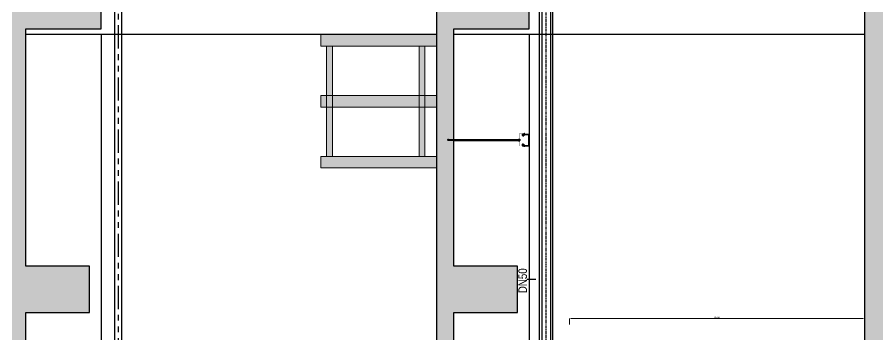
# Model space of a CAD drawing. Header units: millimetres. Extents: x -379292 to 1221486, y 92049 to 447512.
# Drawn here: x -33149 to -25709, y 229727 to 232469 of the extents above; entities that cross this region are included whole.
import ezdxf
from ezdxf.enums import TextEntityAlignment as Align

# ---------------------------------------------------------------- set-up
doc = ezdxf.new("R2010")
doc.units = ezdxf.units.MM
doc.linetypes.add('ACISOTGB', pattern=[9, 4, -1, 1, -1, 1, -1])
doc.linetypes.add('SOGUKSU1', pattern=[72, 60, -6, 0, -6])
for name, color, linetype, lineweight in [('---OLCIU', 7, 'Continuous', 9), ('05_VIEW 1', 8, 'Continuous', 9), ('1-MIMARI', 8, 'Continuous', 9), ('1-YANGIN BORUSU-3', 1, 'SOGUKSU1', 30), ('e_kesit_cizgisi', 7, 'Continuous', 9)]:
    doc.layers.add(name, color=color, linetype=linetype, lineweight=lineweight)
for name, color, linetype in [('05_CONCRETE', 6, 'Continuous'), ('05_CONCRETE VIEW', 142, 'Continuous'), ('05_HATCH CONCRETE', 141, 'Continuous'), ('E-CT-TEXT', 7, 'Continuous'), ('M_YANGIN_SPR_ CAP', 7, 'Continuous'), ('OZD_TAVA', 50, 'Continuous')]:
    doc.layers.add(name, color=color, linetype=linetype)
doc.styles.add('DIM', font='arial.ttf')
doc.styles.add('DOA.ARIAL', font='arial.ttf')
doc.dimstyles.new('PRK 1-100', dxfattribs={"dimscale": 100, "dimtxt": 2.5, "dimasz": 1, "dimexe": 0.5, "dimexo": 1, "dimgap": 0.5, "dimtad": 1, "dimdec": 1, "dimzin": 9, "dimdsep": 46, "dimtxsty": 'DIM', "dimblk": 'ARCHTICK', "dimcen": 1.5, "dimdle": 0.5, "dimclrd": 256, "dimclre": 256, "dimclrt": 3, "dimadec": 8, "dimazin": 2, "dimtp": 0.1, "dimtm": 0.1, "dimtfac": 0.71, "dimtdec": 1, "dimtmove": 2, "dimatfit": 3, "dimfxl": 50, "dimfxlon": 1, "dimlwd": -1, "dimlwe": -1, "dimarcsym": 1})

# ---------------------------------------------------------------- blocks, each defined once
blk = doc.blocks.new('202_KorkulukGorDikme')
at = {"ltscale": 25}
h = blk.add_hatch(color=253, dxfattribs=at)
h.dxf.hatch_style = 1
h.paths.add_polyline_path([(-50, 0), (-50, 1000), (50, 1000), (50, 0)])
at = {"color": 0, "linetype": 'ByBlock', "ltscale": 25}
blk.add_lwpolyline([(-50, 0), (-50, 1000), (50, 1000), (50, 0)], close=True, dxfattribs=at)
blk = doc.blocks.new('*U1079')
at = {"ltscale": 25}
h = blk.add_hatch(color=253, dxfattribs=at)
h.dxf.hatch_style = 1
h.paths.add_polyline_path([(100, 950), (1051.1, 950), (1051.1, 900), (100, 900)])
h = blk.add_hatch(color=253, dxfattribs=at)
h.dxf.hatch_style = 1
h.paths.add_polyline_path([(100, 150), (1051.1, 150), (1051.1, 100), (100, 100)])
at = {"color": 0, "linetype": 'ByBlock', "ltscale": 25}
for points in [[(100, 950), (1051.1, 950), (1051.1, 900), (100, 900)], [(100, 150), (1051.1, 150), (1051.1, 100), (100, 100)]]:
    blk.add_lwpolyline(points, close=True, dxfattribs=at)
at = {"color": 0}
blk.add_lwpolyline([(100, 900), (1051.1, 900), (1051.1, 150), (100, 150)], close=True, dxfattribs=at)
at = {"ltscale": 25}
for p in [(50, 0), (575.6, 0), (1101.1, 0)]:
    blk.add_blockref('202_KorkulukGorDikme', p, dxfattribs=at)
blk = doc.blocks.new('A$C6a8db8d0')
at = {"layer": '05_HATCH CONCRETE', "ltscale": 25}
h = blk.add_hatch(dxfattribs=at)
h.set_pattern_fill('ANSI33', color=256, scale=1.5, angle=180, style=0)
h.set_pattern_definition([(225, (-88179.537, -273658.197), (6.7351921, -6.7351921), []), (225, (-88186.273, -273658.197), (6.7351921, -6.7351921), [4.7625, -2.38125])])
h.paths.add_polyline_path([(5815, 1180), (5795, 1180), (5795, 1160), (-1895, 1160), (-1895, 1080), (-1845, 1080), (-1845, 1145), (-1635, 1145), (-1635, 1090), (-1595, 1090), (-1595, 1145), (-1335, 1145), (-1335, 1090), (-1295, 1090), (-1295, 1145), (-1090, 1145), (-1090, 1080), (-1040, 1080), (-1040, 1145), (-835, 1145), (-835, 1090), (-795, 1090), (-795, 1145), (-535, 1145), (-535, 1090), (-495, 1090), (-495, 1145), (-290, 1145), (-290, 1080), (-240, 1080), (-240, 1145), (-35, 1145), (-35, 1090), (5, 1090), (5, 1145), (265, 1145), (265, 1090), (305, 1090), (305, 1145), (510, 1145), (510, 1080), (560, 1080), (560, 1145), (765, 1145), (765, 1090), (805, 1090), (805, 1145), (1065, 1145), (1065, 1090), (1105, 1090), (1105, 1145), (1310, 1145), (1310, 1080), (1360, 1080), (1360, 1145), (1565, 1145), (1565, 1090), (1605, 1090), (1605, 1145), (1865, 1145), (1865, 1090), (1905, 1090), (1905, 1145), (2110, 1145), (2110, 1080), (2160, 1080), (2160, 1145), (2365, 1145), (2365, 1090), (2405, 1090), (2405, 1145), (2665, 1145), (2665, 1090), (2705, 1090), (2705, 1145), (2910, 1145), (2910, 1080), (2960, 1080), (2960, 1145), (3165, 1145), (3165, 1090), (3205, 1090), (3205, 1145), (3465, 1145), (3465, 1090), (3505, 1090), (3505, 1145), (3710, 1145), (3710, 1080), (3760, 1080), (3760, 1145), (3965, 1145), (3965, 1090), (4005, 1090), (4005, 1145), (4265, 1145), (4265, 1090), (4305, 1090), (4305, 1145), (4510, 1145), (4510, 1080), (4560, 1080), (4560, 1145), (4765, 1145), (4765, 1090), (4805, 1090), (4805, 1145), (5065, 1145), (5065, 1090), (5105, 1090), (5105, 1145), (5310, 1145), (5310, 1080), (5360, 1080), (5360, 1145), (5540, 1145), (5540, 1090), (5580, 1090), (5580, 1145), (5765, 1145), (5765, 1080), (5815, 1080)])
at = {"layer": '05_HATCH CONCRETE', "ltscale": 25, "transparency": 33554671}
h = blk.add_hatch(dxfattribs=at)
h.set_pattern_fill('ANSI33', color=256, scale=1.5, angle=180)
h.set_pattern_definition([(225, (-8686.666, 32930.851), (6.735192, -6.735192), []), (225, (-8693.402, 32930.851), (6.735192, -6.735192), [4.7625, -2.38125])])
h.paths.add_polyline_path([(-8675, 790), (-8675, 420), (-8725, 420), (-8725, 370), (9165, 370), (9165, 420), (9115, 420), (9115, 810), (9095, 810), (9095, 790), (5815, 790), (5815, 810), (5795, 810), (5795, 790), (-1895, 790), (-1895, 710), (-1845, 710), (-1845, 775), (-1635, 775), (-1635, 720), (-1595, 720), (-1595, 775), (-1335, 775), (-1335, 720), (-1295, 720), (-1295, 775), (-1090, 775), (-1090, 710), (-1040, 710), (-1040, 775), (-835, 775), (-835, 720), (-795, 720), (-795, 775), (-535, 775), (-535, 720), (-495, 720), (-495, 775), (-290, 775), (-290, 710), (-240, 710), (-240, 775), (-35, 775), (-35, 720), (5, 720), (5, 775), (265, 775), (265, 720), (305, 720), (305, 775), (510, 775), (510, 710), (560, 710), (560, 775), (765, 775), (765, 720), (805, 720), (805, 775), (1065, 775), (1065, 720), (1105, 720), (1105, 775), (1310, 775), (1310, 710), (1360, 710), (1360, 775), (1565, 775), (1565, 720), (1605, 720), (1605, 775), (1865, 775), (1865, 720), (1905, 720), (1905, 775), (2110, 775), (2110, 710), (2160, 710), (2160, 775), (2365, 775), (2365, 720), (2405, 720), (2405, 775), (2665, 775), (2665, 720), (2705, 720), (2705, 775), (2910, 775), (2910, 710), (2960, 710), (2960, 775), (3165, 775), (3165, 720), (3205, 720), (3205, 775), (3465, 775), (3465, 720), (3505, 720), (3505, 775), (3710, 775), (3710, 710), (3760, 710), (3760, 775), (3965, 775), (3965, 720), (4005, 720), (4005, 775), (4265, 775), (4265, 720), (4305, 720), (4305, 775), (4510, 775), (4510, 710), (4560, 710), (4560, 775), (4765, 775), (4765, 720), (4805, 720), (4805, 775), (5065, 775), (5065, 720), (5105, 720), (5105, 775), (5310, 775), (5310, 710), (5360, 710), (5360, 775), (5540, 775), (5540, 720), (5580, 720), (5580, 775), (5760, 775), (5760, 710), (5810, 710), (5810, 775), (6110, 775), (6110, 710), (6160, 710), (6160, 775), (6365, 775), (6365, 720), (6405, 720), (6405, 775), (6665, 775), (6665, 720), (6705, 720), (6705, 775), (6910, 775), (6910, 710), (6960, 710), (6960, 775), (7165, 775), (7165, 720), (7205, 720), (7205, 775), (7465, 775), (7465, 720), (7505, 720), (7505, 775), (7710, 775), (7710, 710), (7760, 710), (7760, 775), (7965, 775), (7965, 720), (8005, 720), (8005, 775), (8265, 775), (8265, 720), (8305, 720), (8305, 775), (8510, 775), (8510, 710), (8560, 710), (8560, 775), (8790, 775), (8790, 720), (8830, 720), (8830, 775), (9085, 775), (9085, 420), (-8645, 420), (-8645, 775), (-8270, 775), (-8270, 710), (-8220, 710), (-8220, 775), (-8015, 775), (-8015, 720), (-7975, 720), (-7975, 775), (-7715, 775), (-7715, 720), (-7675, 720), (-7675, 775), (-7470, 775), (-7470, 710), (-7420, 710), (-7420, 775), (-7215, 775), (-7215, 720), (-7175, 720), (-7175, 775), (-6915, 775), (-6915, 720), (-6875, 720), (-6875, 775), (-6670, 775), (-6670, 710), (-6620, 710), (-6620, 775), (-6415, 775), (-6415, 720), (-6375, 720), (-6375, 775), (-6115, 775), (-6115, 720), (-6075, 720), (-6075, 775), (-5870, 775), (-5870, 710), (-5820, 710), (-5820, 775), (-5615, 775), (-5615, 720), (-5575, 720), (-5575, 775), (-5315, 775), (-5315, 720), (-5275, 720), (-5275, 775), (-5070, 775), (-5070, 710), (-5020, 710), (-5020, 775), (-4815, 775), (-4815, 720), (-4775, 720), (-4775, 775), (-4515, 775), (-4515, 720), (-4475, 720), (-4475, 775), (-4270, 775), (-4270, 710), (-4220, 710), (-4220, 775), (-4015, 775), (-4015, 720), (-3975, 720), (-3975, 775), (-3715, 775), (-3715, 720), (-3675, 720), (-3675, 775), (-3470, 775), (-3470, 710), (-3420, 710), (-3420, 775), (-3215, 775), (-3215, 720), (-3175, 720), (-3175, 775), (-2915, 775), (-2915, 720), (-2875, 720), (-2875, 775), (-2670, 775), (-2670, 710), (-2620, 710), (-2620, 775), (-2435, 775), (-2435, 720), (-2395, 720), (-2395, 775), (-2175, 775), (-2175, 720), (-2135, 720), (-2135, 775), (-1955, 775), (-1955, 710), (-1905, 710), (-1905, 790)])
at = {"layer": '05_CONCRETE'}
for points in [[(3505, 1145), (3710, 1145), (3710, 1080), (3760, 1080), (3760, 1145), (3965, 1145), (3965, 1090), (4005, 1090), (4005, 1145), (4265, 1145), (4265, 1090), (4305, 1090), (4305, 1145), (4510, 1145), (4510, 1080), (4560, 1080)], [(-8725, 370), (9165, 370), (9165, 420), (9115, 420), (9115, 810), (9095, 810), (9095, 790), (5815, 790), (5815, 810), (5795, 810), (5795, 790), (-1895, 790)], [(3505, 775), (3710, 775), (3710, 710), (3760, 710), (3760, 775), (3965, 775), (3965, 720), (4005, 720), (4005, 775), (4265, 775), (4265, 720), (4305, 720), (4305, 775), (4510, 775), (4510, 710), (4560, 710)], [(9085, 420), (-8645, 420)]]:
    blk.add_lwpolyline(points, dxfattribs=at)
at = {"layer": '05_CONCRETE VIEW', "ltscale": 20, "flags": 128}
for points in [[(4505, 790), (4505, 1145)], [(4505, 1080), (3765, 1080)], [(4505, 420), (4505, 775)], [(4505, 710), (3765, 710)]]:
    blk.add_lwpolyline(points, dxfattribs=at)
at = {"layer": '05_VIEW 1', "ltscale": 25, "xscale": -0.1, "yscale": 0.1, "zscale": 0.1}
blk.add_blockref('*U1079', (4505, 790), dxfattribs=at)
blk = doc.blocks.new('smn')
for p, q in [((-0.8, 0.55), (-0.65, 0.64)), ((-0.8, 0.55), (-0.8, 0.09)), ((-0.8, 0.09), (-0.65, 0)), ((0.65, 0.64), (-0.65, 0.64)), ((0.65, 0), (-0.65, 0)), ((-0.4, 0.55), (-0.4, 0.09)), ((0.4, 0.55), (0.4, 0.09)), ((0.8, 0.55), (0.65, 0.64)), ((0.8, 0.09), (0.65, 0)), ((0.8, 0.55), (0.8, 0.09))]:
    blk.add_line(p, q)
for centre, radius, start, end in [((-0.65, 0.24), 0.404, 51.78679, 90), ((-0.65, 0.4), 0.404, 270, 308.21321), ((0, -0.33), 0.967, 65.5673, 114.4327), ((0, 0.97), 0.967, 245.5673, 294.4327), ((0.65, 0.24), 0.404, 90, 128.21321), ((0.65, 0.4), 0.404, 231.78679, 270)]:
    blk.add_arc(centre, radius, start, end)
blk = doc.blocks.new('A$C23387eba')
h = blk.add_hatch()
h.set_pattern_fill('ANSI31', color=241, scale=1500, style=0)
h.set_pattern_definition([(315, (-421266.87, 1258294.907), (10.60660172, 10.60660172), [])])
h.paths.add_polyline_path([(44, 395), (64, 506), (57, 516), (53, 516), (32, 396), (32, 68), (44, 68)])
h.paths.add_polyline_path([(-44, 68), (-32, 68), (-32, 396), (-53, 516), (-57, 516), (-64, 506), (-44, 395)])
h = blk.add_hatch()
h.set_pattern_fill('ANSI31', color=241, scale=1000, angle=90, style=0)
h.set_pattern_definition([(45, (-421266.87, 1258294.907), (-7.07106781, 7.07106781), [])])
edge = h.paths.add_edge_path()
edge.add_line((-26, 496), (-35, 496))
edge.add_ellipse((-35, 484), major_axis=(-8.49, 8.49), ratio=1, start_angle=-44.99996, end_angle=55.00004)
edge.add_line((-47, 482), (-41, 446))
edge.add_ellipse((-29, 448), major_axis=(8.49, 8.49), ratio=1, start_angle=145.00004, end_angle=225.00004)
edge.add_line((-29, 436), (-26, 436))
edge.add_line((-26, 436), (-26, 496))
edge = h.paths.add_edge_path()
edge.add_line((26, 496), (35, 496))
edge.add_ellipse((35, 484), major_axis=(8.49, 8.49), ratio=1, start_angle=305.00004, end_angle=405.00004, ccw=False)
edge.add_line((47, 482), (41, 446))
edge.add_ellipse((29, 448), major_axis=(-8.49, 8.49), ratio=1, start_angle=135.00004, end_angle=215.00004, ccw=False)
edge.add_line((29, 436), (26, 436))
edge.add_line((26, 436), (26, 496))
at = {"color": 241}
for p, q in [((-64, 506, 996), (-57, 516, 996)), ((-44, 395, 996), (-64, 506, 996)), ((-57, 516, 996), (-32, 516, 996)), ((-32, 396, 996), (-53, 516, 996)), ((-41, 446, 996), (-47, 482, 996)), ((-44, 68, 996), (-44, 395, 996)), ((-26, 68, 996), (-44, 68, 996)), ((-26, 68, 996), (-44, 68, 996)), ((-35, 496, 996), (35, 496, 996)), ((-32, 530, 996), (-26, 536, 996)), ((-32, 496, 996), (-32, 530, 996)), ((-32, 436, 996), (-32, 496, 996)), ((-32, 68, 996), (-32, 436, 996)), ((29, 436, 996), (-29, 436, 996)), ((-26, 536, 996), (-26, 496, 996)), ((-26, 536, 996), (26, 536, 996)), ((-26, 496, 996), (-26, 436, 996)), ((-26, 496, 996), (-26, 436, 996)), ((-26, 436, 996), (-26, 68, 996)), ((32, 530, 996), (26, 536, 996)), ((26, 536, 996), (26, 496, 996)), ((26, 496, 996), (26, 436, 996)), ((26, 436, 996), (26, 68, 996)), ((44, 68, 996), (26, 68, 996)), ((44, 68, 996), (26, 68, 996)), ((32, 496, 996), (32, 530, 996)), ((32, 396, 996), (53, 516, 996)), ((32, 516, 996), (57, 516, 996)), ((32, 436, 996), (32, 496, 996)), ((32, 68, 996), (32, 436, 996)), ((47, 482, 996), (41, 446, 996)), ((44, 394, 996), (64, 506, 996)), ((44, 68, 996), (44, 396, 996)), ((64, 506, 996), (57, 516, 996))]:
    blk.add_line(p, q, dxfattribs=at)
at = {"color": 241, "extrusion": (0, 0, -1)}
for centre, major_axis, start_param, end_param in [((-35, 484, 996), (-8.49, 8.49), 5.323254, 7.068583), ((-29, 448, 996), (-8.49, 8.49), 3.92699, 5.323254), ((29, 448, 996), (-8.49, 8.49), 2.530727, 3.92699), ((35, 484, 996), (8.49, 8.49), -0.785399, 0.95993)]:
    blk.add_ellipse(centre, major_axis=major_axis, ratio=1, start_param=start_param, end_param=end_param, dxfattribs=at)
at = {"layer": 'E-CT-TEXT'}
for p, q in [((-52, 64), (52, 64)), ((-52, 64), (-52, 56)), ((-52, 56), (52, 56)), ((52, 64), (52, 56))]:
    blk.add_line(p, q, dxfattribs=at)
at = {"layer": 'E-CT-TEXT', "xscale": 80, "yscale": 80, "zscale": 80}
blk.add_blockref('smn', (0, 0), dxfattribs=at)
blk = doc.blocks.new('cıvata -pul')
for p, q in [((52, 59), (-52, 59)), ((-52, 59), (-52, 54)), ((52, 54), (-52, 54)), ((52, 59), (52, 54))]:
    blk.add_line(p, q)
at = {"xscale": 80, "yscale": 80, "zscale": 80}
blk.add_blockref('smn', (0, 0), dxfattribs=at)
blk = doc.blocks.new('CIVATA')
for p, q in [((-21.5, 0.1, -5674.6), (-20.1, 0.1, -5674.6)), ((-20.1, 0.1, -5674.6), (-20.1, -0.1, -5674.6)), ((-18.9, 5.9, -5674.6), (-18.5, 5.9, -5674.6)), ((-18.5, 5.9, -5674.6), (-18.5, -5.9, -5674.6)), ((-18.5, 3, -5674.6), (-7, 3, -5674.6)), ((-18.5, 3, -5674.6), (-16.7, 1.9, -1418.7)), ((-16.7, 1.9, -1418.7), (-16.7, -1.9, -1418.7)), ((-15.6, -6.7, -5674.6), (-15.6, 6.7, -5674.6)), ((-15.6, 6.7, -5674.6), (-14.9, 6.7, -5674.6)), ((-14.9, 6.7, -5674.6), (-14.9, -4.9, -5674.6)), ((-14.2, 6, -5674.6), (-14.9, 4.9, -5674.6)), ((-10.7, 6, -5674.6), (-14.2, 6, -5674.6)), ((-10.7, 3, -5674.6), (-14.2, 3, -5674.6)), ((-10.7, 6, -5674.6), (-10.1, 4.9, -5674.6)), ((-10.1, 4.9, -5674.6), (-10.1, -4.9, -5674.6)), ((-7, 3, -1418.7), (-7, -3, -1418.7)), ((-21.5, -0.1, -5674.6), (-20.1, -0.1, -5674.6)), ((-18.5, -5.9, -5674.6), (-18.9, -5.9, -5674.6)), ((-18.5, -3, -5674.6), (-16.7, -1.9, -1418.7)), ((-18.5, -3, -5674.6), (-7, -3, -5674.6)), ((-15.6, -6.7, -5674.6), (-14.9, -6.7, -5674.6)), ((-14.9, -4.6, -5674.6), (-14.9, -6.7, -5674.6)), ((-14.2, -6, -5674.6), (-14.9, -4.9, -5674.6)), ((-10.7, -3, -5674.6), (-14.2, -3, -5674.6)), ((-10.7, -6, -5674.6), (-14.2, -6, -5674.6)), ((-10.7, -6, -5674.6), (-10.1, -4.9, -5674.6))]:
    blk.add_line(p, q)
for centre, radius, start, end in [((-14.4, 0.3, -5674.6), 7.17, 129.56707, 181.67754), ((-11.8, 4.9, -5674.6), 3.03, 180, 218.21321), ((-7.6, 0, -5674.6), 7.25, 155.5673, 204.4327), ((-13.1, 4.9, -5674.6), 3.03, 321.78679, 0), ((-17.3, 0, -5674.6), 7.25, 335.5673, 24.4327), ((-14.4, -0.3, -5674.6), 7.17, 178.32246, 230.43293), ((-11.8, -4.9, -5674.6), 3.03, 141.78679, 180), ((-13.1, -4.9, -5674.6), 3.03, 0, 38.21321)]:
    blk.add_arc(centre, radius, start, end)
blk = doc.blocks.new('*U1107')
at = {"layer": 'e_kesit_cizgisi', "ltscale": 25}
blk.add_line((-0.46, -60.06), (0.57, -60.06), dxfattribs=at)
at = {"layer": 'e_kesit_cizgisi', "ltscale": 25, "const_width": 0.2, "elevation": 0.2}
for points in [[(-5.2, -121.56), (-5.2, -116.54), (0.2, -116.54)], [(5.18, -121.56), (5.18, -116.54), (-0.23, -116.54)]]:
    blk.add_lwpolyline(points, dxfattribs=at)
at = {"layer": 'OZD_TAVA', "color": 31, "true_color": 0xfecc66}
for p, q in [((-0.46, -60.06, -0.02), (-0.51, -116.54, 0.2)), ((0.57, -60.06, -0.02), (0.51, -116.54, 0.2))]:
    blk.add_line(p, q, dxfattribs=at)
at = {"layer": 'OZD_TAVA', "color": 1}
for p, q in [((-5.02, -119.87, -0.04), (-5.02, -125.06, -0.04)), ((-5.02, -125.06, -0.04), (4.99, -125.06, -0.28)), ((-4.72, -119.65, -0.04), (-4.72, -124.76, -0.04)), ((-4.72, -124.76, -0.04), (4.69, -124.76, -0.28)), ((-3.97, -119.65, -0.04), (-3.97, -120.49, -0.04)), ((-3.97, -120.49, -0.04), (-3.67, -120.49, -0.04)), ((-3.67, -119.87, -0.04), (-3.67, -120.49, -0.04)), ((3.64, -119.87, -0.04), (3.64, -120.49, -0.04)), ((3.94, -120.49, -0.04), (3.64, -120.49, -0.04)), ((3.94, -120.49, -0.04), (3.64, -120.49, -0.04)), ((3.94, -119.65, -0.04), (3.94, -120.49, -0.04)), ((3.94, -119.65, -0.04), (3.94, -120.49, -0.04)), ((4.68, -119.65, -0.04), (4.68, -124.76, -0.04)), ((4.98, -119.87, -0.04), (4.98, -125.06, -0.04))]:
    blk.add_line(p, q, dxfattribs=at)
for centre, radius, start, end in [((-4.35, -119.75, -0.04), 0.684, 349.6444, 190.3556), ((-4.35, -119.75, -0.04), 0.385, 13.81853, 166.18147), ((4.31, -119.75, -0.04), 0.684, 349.6444, 190.3556), ((4.31, -119.75, -0.04), 0.385, 13.81853, 166.18147)]:
    blk.add_arc(centre, radius, start, end, dxfattribs=at)
at = {"layer": 'E-CT-TEXT', "xscale": 0.009855724012972203, "yscale": 0.009855724012972203, "zscale": 0.009855724012972203}
for p in [(-0.01, -116.52, 0.2), (-0.01, -117.13, 0.2)]:
    blk.add_blockref('cıvata -pul', p, dxfattribs=at)
at = {"layer": 'E-CT-TEXT', "yscale": 0.08000000000000028, "zscale": 0.08000000000000028, "rotation": 180}
for p, xscale in [((-6.2, -120.98, 453.93), 0.08000000000000028), ((6.17, -120.98, 453.93), -0.08000000000000028)]:
    blk.add_blockref('CIVATA', p, dxfattribs=dict(at, xscale=xscale))
at = {"layer": 'e_kesit_cizgisi', "ltscale": 25, "xscale": 0.01, "yscale": 0.01, "zscale": 0.01}
blk.add_blockref('A$C23387eba', (0.05, -60.06), dxfattribs=at)
blk = doc.blocks.new('*D1177')
at = {"layer": '---OLCIU', "ltscale": 25, "transparency": 16777216}
for p, q in [((-28374.5, 229816.9), (-28374.5, 229868.9)), ((-28364.5, 229866.9), (-25834.5, 229866.9)), ((-25824.5, 229816.9), (-25824.5, 229868.9))]:
    blk.add_line(p, q, dxfattribs=at)
for points in [[(-28364.5, 229868.5), (-28364.5, 229865.2), (-28374.5, 229866.9)], [(-25834.5, 229868.5), (-25834.5, 229865.2), (-25824.5, 229866.9)]]:
    blk.add_solid(points, dxfattribs=at)
at = {"layer": 'Defpoints', "color": 0, "ltscale": 25, "transparency": 16777216}
for p in [(-25824.5, 229866.9), (-28374.5, 229594.2, 0), (-25824.5, 229463.2)]:
    blk.add_point(p, dxfattribs=at)
at = {"layer": '---OLCIU', "ltscale": 25, "transparency": 16777216, "insert": (-27099.5, 229879.5), "char_height": 15, "attachment_point": 5, "style": 'DIM'}
blk.add_mtext('2550', dxfattribs=at)
blk = doc.blocks.new('NOKTA001')
at = {"color": 0, "linetype": 'Continuous', "const_width": 0.5}
blk.add_lwpolyline([(-0.25, 0, 1), (0.25, 0, 1)], format="xyb", close=True, dxfattribs=at)
blk = doc.blocks.new('LDR1-5')
at = {"color": 0, "ltscale": 25}
blk.add_line((0, 0), (-2, 0), dxfattribs=at)
at = {"color": 0, "ltscale": 25, "xscale": 0.5, "yscale": 0.5, "zscale": 0.5}
blk.add_blockref('NOKTA001', (0, 0), dxfattribs=at)
blk = doc.blocks.new('A$Cc4a6e48b')
at = {"color": 1, "linetype": 'ACISOTGB', "ltscale": 5}
blk.add_line((15, 10103.03), (15, 13817.34), dxfattribs=at)
at = {"layer": '1-YANGIN BORUSU-3', "linetype": 'ByBlock', "ltscale": 25}
for p, q in [((12, 10100.02), (12, 13820.12)), ((18, 10100.02), (18, 13820))]:
    blk.add_line(p, q, dxfattribs=at)

msp = doc.modelspace()

# ---------------------------------------------------------------- block references
at = {"layer": '1-MIMARI', "ltscale": 25, "xscale": 10, "yscale": 10, "zscale": 10, "rotation": 90}
msp.add_blockref('A$C6a8db8d0', (-21624.5, 187268.8), dxfattribs=at)

# ---------------------------------------------------------------- next in the draw order: linework, layer by layer
at = {"color": 134, "linetype": 'ACISOTGB', "ltscale": 5}
msp.add_line((-28575.8, 151798.9), (-28575.8, 272540.3), dxfattribs=at)
at = {"color": 3, "ltscale": 25}
for p, q in [((-28633, 199843.2), (-28633, 244719.5)), ((-28518.7, 199843.2), (-28518.7, 244719.5))]:
    msp.add_line(p, q, dxfattribs=at)
at = {"layer": '1-YANGIN BORUSU-3', "linetype": 'ByBlock', "ltscale": 25}
for p, q in [((-28613.9, 272261.8), (-28613.9, 154309.2)), ((-28537.8, 272261.8), (-28537.8, 154309.2))]:
    msp.add_line(p, q, dxfattribs=at)
at = {"layer": 'M_YANGIN_SPR_ CAP', "ltscale": 0.01}
msp.add_line((-28743.9, 230206.3, 0), (-28664.6, 230206.3), dxfattribs=at)

# ---------------------------------------------------------------- next in the draw order: block references
at = {"color": 30, "xscale": 10, "yscale": 10, "zscale": 10}
msp.add_blockref('A$Cc4a6e48b', (-32424.5, 101018.8), dxfattribs=at)
at = {"layer": 'e_kesit_cizgisi', "xscale": 10, "yscale": 10, "zscale": 10, "rotation": 90}
msp.add_blockref('*U1107', (-29975.1, 231409.4, 1.6), dxfattribs=at)

# ---------------------------------------------------------------- next in the draw order: texts
at = {"layer": 'M_YANGIN_SPR_ CAP', "ltscale": 0.01, "style": 'DOA.ARIAL', "width": 0.8}
msp.add_text('DN50', height=75, rotation=90, dxfattribs=at).set_placement((-28816.9, 230193.6, -155276.6), align=Align.TOP_CENTER)

# ---------------------------------------------------------------- next in the draw order: dimensions: what is measured, and where the dimension line sits
at = {"layer": '---OLCIU', "ltscale": 25}
dim = msp.add_linear_dim(base=(-25824.5, 229866.9), p1=(-28374.5, 229594.2, 0), p2=(-25824.5, 229463.2), dimstyle='PRK 1-100', override={"dimtxt": 0.15, "dimasz": 0.1, "dimexe": 0.02, "dimexo": 0.5, "dimgap": 0.05, "dimdec": 0, "dimzin": 0, "dimcen": 0.5, "dimdle": 0.01, "dimclrt": 256, "dimtdec": 0, "dimldrblk": 'LDR1-5', "dimfxl": 0.5}, dxfattribs=at)
dim.commit()
dim.dimension.update_dxf_attribs({"geometry": '*D1177', "text_midpoint": (-27099.5, 229879.5)})

doc.saveas('drawing.dxf')
